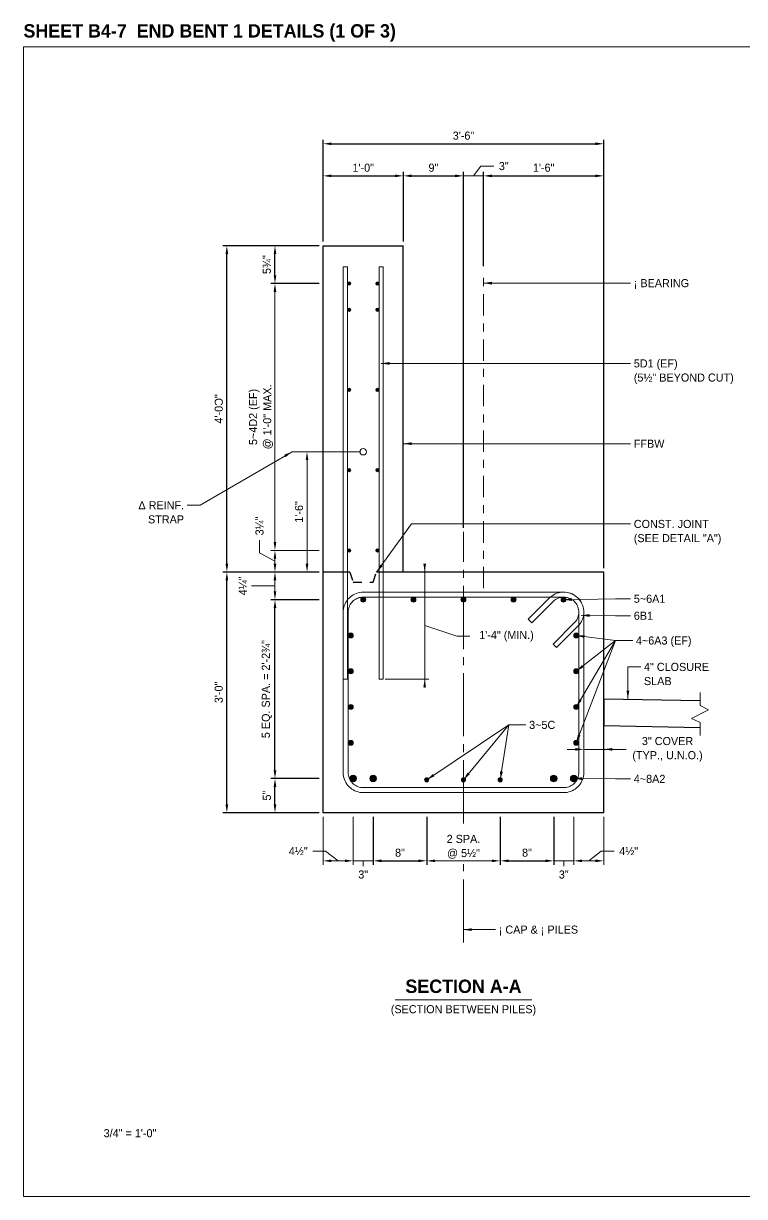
# Model space of a CAD drawing. Extents: x -1 to 861, y -26 to 2.
# Drawn here: x 59 to 67.99, y -13.33 to 1.29 of the extents above; entities that cross this region are included whole.
import ezdxf
from ezdxf.enums import TextEntityAlignment as Align

# ---------------------------------------------------------------- set-up
doc = ezdxf.new("R2010")
doc.units = 21
doc.header["$MEASUREMENT"] = 0
for name, pattern in [('DGN2', [0.12, 0.08, -0.04]), ('DGN4', [0.336, 0.2, -0.053, 0.03, -0.053]), ('DGN7', [0.726, 0.59, -0.053, 0.03, -0.053])]:
    doc.linetypes.add(name, pattern=pattern)
for name, color, linetype, lineweight in [('Border', 7, 'Continuous', 15), ('CL_Major', 1, 'DGN7', 9), ('CL_Minor', 7, 'DGN4', 9), ('Dimension', 7, 'Continuous', 9), ('Leader', 7, 'Continuous', 9), ('Rebar', 2, 'Continuous', 15), ('Rebar2', 2, 'Continuous', 15), ('SubStrConc', 3, 'Continuous', 30), ('SubStrConc2', 3, 'Continuous', 30), ('SubStrConc_h', 3, 'DGN2', 30), ('Symbols', 7, 'Continuous', 15), ('TextStructures', 7, 'Continuous', 9)]:
    doc.layers.add(name, color=color, linetype=linetype, lineweight=lineweight)
doc.styles.add('FDOT Bold (Large)', font='FDOTBold.ttf')
doc.styles.add('FDOT Structures', font='FDOT.ttf')
doc.styles.add('FDOT Structures Annotation', font='FDOT.ttf')
doc.dimstyles.new('FDOT Structures Note-Arrow 3-4', dxfattribs={"dimtxt": 0.1008, "dimasz": 0.104133, "dimexe": 0.0504, "dimexo": 0.0504, "dimgap": 0.0504, "dimtad": 1, "dimdec": 3, "dimlfac": 12, "dimzin": 15, "dimlunit": 4, "dimtxsty": 'FDOT Structures Annotation', "dimcen": 2.5, "dimclrd": 256, "dimclre": 256, "dimclrt": 256, "dimazin": 3, "dimtfac": 0.7, "dimtmove": 0, "dimatfit": 1, "dimtfill": 1, "dimfrac": 1, "dimlwd": -1, "dimlwe": -1})

# ---------------------------------------------------------------- blocks, each defined once
blk = doc.blocks.new('_CLOSEDFILLED')
at = {"layer": 'Dimension'}
blk.add_solid([(-1, 0.16), (0, 0), (-1, -0.16)], dxfattribs=at)
blk = doc.blocks.new('*D46')
at = {"layer": 'Dimension'}
for p, q in [((64.003, -5.444), (64.003, -6.985)), ((63.511, -6.881), (64.054, -6.881))]:
    blk.add_line(p, q, dxfattribs=at)
at = {"layer": 'Dimension', "xscale": 0.10413333333333333, "yscale": 0.10413333333333333}
for p, rotation in [((64.003, -5.548), -90.00000000000001), ((64.003, -6.881), 90)]:
    blk.add_blockref('_CLOSEDFILLED', p, dxfattribs=dict(at, rotation=rotation))
blk = doc.blocks.new('*D47')
at = {"layer": 'Dimension'}
for p, q in [((62.536, -5.444), (62.536, -4.152)), ((62.686, -5.548), (62.486, -5.548))]:
    blk.add_line(p, q, dxfattribs=at)
at = {"layer": 'Dimension', "xscale": 0.10413333333333333, "yscale": 0.10413333333333333}
for p, rotation in [((62.536, -4.048), 90), ((62.536, -5.548), -90.00000000000001)]:
    blk.add_blockref('_CLOSEDFILLED', p, dxfattribs=dict(at, rotation=rotation))
at = {"layer": 'Dimension', "insert": (62.436, -4.798), "char_height": 0.1008, "attachment_point": 5, "rotation": 90, "style": 'FDOT Structures Annotation', "bg_fill": 3, "box_fill_scale": 1.1, "bg_fill_color": 1}
blk.add_mtext('1\'-6"', dxfattribs=at)
blk = doc.blocks.new('*D48')
at = {"layer": 'Dimension'}
for p, q in [((62.736, -8.598), (62.736, -9.198)), ((63.112, -8.598), (63.112, -9.198)), ((62.841, -9.148), (63.007, -9.148))]:
    blk.add_line(p, q, dxfattribs=at)
at = {"layer": 'Dimension', "xscale": 0.10413333333333333, "yscale": 0.10413333333333333, "rotation": 180}
blk.add_blockref('_CLOSEDFILLED', (62.736, -9.148), dxfattribs=at)
at = {"layer": 'Dimension', "xscale": 0.10413333333333333, "yscale": 0.10413333333333333}
blk.add_blockref('_CLOSEDFILLED', (63.112, -9.148), dxfattribs=at)
blk = doc.blocks.new('*D49')
at = {"layer": 'Dimension'}
for p, q in [((63.112, -8.598), (63.112, -9.198)), ((63.362, -8.598), (63.362, -9.198)), ((63.007, -9.148), (62.903, -9.148)), ((63.112, -9.148), (63.362, -9.148)), ((63.466, -9.148), (63.57, -9.148))]:
    blk.add_line(p, q, dxfattribs=at)
at = {"layer": 'Dimension', "xscale": 0.10413333333333333, "yscale": 0.10413333333333333}
blk.add_blockref('_CLOSEDFILLED', (63.112, -9.148), dxfattribs=at)
at = {"layer": 'Dimension', "xscale": 0.10413333333333333, "yscale": 0.10413333333333333, "rotation": 180}
blk.add_blockref('_CLOSEDFILLED', (63.362, -9.148), dxfattribs=at)
blk = doc.blocks.new('*D51')
at = {"layer": 'Dimension'}
for p, q in [((64.028, -8.598), (64.028, -9.198)), ((64.945, -8.598), (64.945, -9.198)), ((64.132, -9.148), (64.841, -9.148))]:
    blk.add_line(p, q, dxfattribs=at)
at = {"layer": 'Dimension', "xscale": 0.10413333333333333, "yscale": 0.10413333333333333, "rotation": 180}
blk.add_blockref('_CLOSEDFILLED', (64.028, -9.148), dxfattribs=at)
at = {"layer": 'Dimension', "xscale": 0.10413333333333333, "yscale": 0.10413333333333333}
blk.add_blockref('_CLOSEDFILLED', (64.945, -9.148), dxfattribs=at)
blk = doc.blocks.new('*D53')
at = {"layer": 'Dimension'}
for p, q in [((65.612, -8.598), (65.612, -9.198)), ((65.862, -8.598), (65.862, -9.198)), ((65.507, -9.148), (65.403, -9.148)), ((65.612, -9.148), (65.862, -9.148)), ((65.966, -9.148), (66.07, -9.148))]:
    blk.add_line(p, q, dxfattribs=at)
at = {"layer": 'Dimension', "xscale": 0.10413333333333333, "yscale": 0.10413333333333333}
blk.add_blockref('_CLOSEDFILLED', (65.612, -9.148), dxfattribs=at)
at = {"layer": 'Dimension', "xscale": 0.10413333333333333, "yscale": 0.10413333333333333, "rotation": 180}
blk.add_blockref('_CLOSEDFILLED', (65.862, -9.148), dxfattribs=at)
blk = doc.blocks.new('*D54')
at = {"layer": 'Dimension'}
for p, q in [((65.862, -8.598), (65.862, -9.198)), ((66.237, -8.598), (66.237, -9.198)), ((65.966, -9.148), (66.133, -9.148))]:
    blk.add_line(p, q, dxfattribs=at)
at = {"layer": 'Dimension', "xscale": 0.10413333333333333, "yscale": 0.10413333333333333, "rotation": 180}
blk.add_blockref('_CLOSEDFILLED', (65.862, -9.148), dxfattribs=at)
at = {"layer": 'Dimension', "xscale": 0.10413333333333333, "yscale": 0.10413333333333333}
blk.add_blockref('_CLOSEDFILLED', (66.237, -9.148), dxfattribs=at)
blk = doc.blocks.new('*D57')
at = {"layer": 'Dimension'}
for p, q in [((64.487, -4.997), (64.487, -0.557)), ((64.736, -1.735), (64.736, -0.557)), ((64.382, -0.608), (64.278, -0.608)), ((64.487, -0.608), (64.736, -0.608)), ((64.84, -0.608), (64.945, -0.608))]:
    blk.add_line(p, q, dxfattribs=at)
at = {"layer": 'Dimension', "xscale": 0.10413333333333333, "yscale": 0.10413333333333333}
blk.add_blockref('_CLOSEDFILLED', (64.487, -0.608), dxfattribs=at)
at = {"layer": 'Dimension', "xscale": 0.10413333333333333, "yscale": 0.10413333333333333, "rotation": 180}
blk.add_blockref('_CLOSEDFILLED', (64.736, -0.608), dxfattribs=at)
blk = doc.blocks.new('*D62')
at = {"layer": 'Dimension'}
for p, q in [((62.686, -5.548), (62.086, -5.548)), ((62.136, -5.788), (62.136, -5.652)), ((62.686, -5.892), (62.086, -5.892))]:
    blk.add_line(p, q, dxfattribs=at)
at = {"layer": 'Dimension', "xscale": 0.10413333333333333, "yscale": 0.10413333333333333}
for p, rotation in [((62.136, -5.548), 90), ((62.136, -5.892), -90.00000000000001)]:
    blk.add_blockref('_CLOSEDFILLED', p, dxfattribs=dict(at, rotation=rotation))
blk = doc.blocks.new('*D63')
at = {"layer": 'Dimension'}
for p, q in [((62.686, -5.277), (62.086, -5.277)), ((62.136, -5.444), (62.136, -5.381)), ((62.686, -5.548), (62.086, -5.548))]:
    blk.add_line(p, q, dxfattribs=at)
at = {"layer": 'Dimension', "xscale": 0.10413333333333333, "yscale": 0.10413333333333333}
for p, rotation in [((62.136, -5.277), 90), ((62.136, -5.548), -90.00000000000001)]:
    blk.add_blockref('_CLOSEDFILLED', p, dxfattribs=dict(at, rotation=rotation))
blk = doc.blocks.new('*D64')
at = {"layer": 'Dimension'}
for p, q in [((62.686, -1.95), (62.086, -1.95)), ((62.136, -5.173), (62.136, -2.054)), ((62.686, -5.277), (62.086, -5.277))]:
    blk.add_line(p, q, dxfattribs=at)
at = {"layer": 'Dimension', "xscale": 0.10413333333333333, "yscale": 0.10413333333333333}
for p, rotation in [((62.136, -1.95), 90), ((62.136, -5.277), -90.00000000000001)]:
    blk.add_blockref('_CLOSEDFILLED', p, dxfattribs=dict(at, rotation=rotation))
blk = doc.blocks.new('*D68')
at = {"layer": 'Dimension'}
for p, q in [((65.883, -7.758), (65.779, -7.758)), ((65.987, -7.758), (66.237, -7.758)), ((66.341, -7.758), (66.445, -7.758))]:
    blk.add_line(p, q, dxfattribs=at)
at = {"layer": 'Dimension', "xscale": 0.10413333333333333, "yscale": 0.10413333333333333}
blk.add_blockref('_CLOSEDFILLED', (65.987, -7.758), dxfattribs=at)
at = {"layer": 'Dimension', "xscale": 0.10413333333333333, "yscale": 0.10413333333333333, "rotation": 180}
blk.add_blockref('_CLOSEDFILLED', (66.237, -7.758), dxfattribs=at)

msp = doc.modelspace()

# ---------------------------------------------------------------- hatches: boundary and pattern name
at = {"layer": 'Rebar'}
h = msp.add_hatch(color=256, dxfattribs=at)
h.dxf.hatch_style = 1
edge = h.paths.add_edge_path()
edge.add_arc((63.059523, -1.950286), 0.020833, 0, 360)
h = msp.add_hatch(color=256, dxfattribs=at)
h.dxf.hatch_style = 1
edge = h.paths.add_edge_path()
edge.add_arc((63.41369, -1.950286), 0.020833, 0, 360)
h = msp.add_hatch(color=256, dxfattribs=at)
h.dxf.hatch_style = 1
edge = h.paths.add_edge_path()
edge.add_arc((63.059523, -2.276927), 0.020833, 0, 360)
h = msp.add_hatch(color=256, dxfattribs=at)
h.dxf.hatch_style = 1
edge = h.paths.add_edge_path()
edge.add_arc((63.41369, -2.276927), 0.020833, 0, 360)
h = msp.add_hatch(color=256, dxfattribs=at)
h.dxf.hatch_style = 1
edge = h.paths.add_edge_path()
edge.add_arc((63.059523, -3.276927), 0.020833, 0, 360)
h = msp.add_hatch(color=256, dxfattribs=at)
h.dxf.hatch_style = 1
edge = h.paths.add_edge_path()
edge.add_arc((63.41369, -3.276927), 0.020833, 0, 360)
h = msp.add_hatch(color=256, dxfattribs=at)
h.dxf.hatch_style = 1
edge = h.paths.add_edge_path()
edge.add_arc((63.059523, -4.276927), 0.020833, 0, 360)
h = msp.add_hatch(color=256, dxfattribs=at)
h.dxf.hatch_style = 1
edge = h.paths.add_edge_path()
edge.add_arc((63.41369, -4.276927), 0.020833, 0, 360)
h = msp.add_hatch(color=256, dxfattribs=at)
h.dxf.hatch_style = 1
edge = h.paths.add_edge_path()
edge.add_arc((63.059523, -5.276927), 0.020833, 0, 360)
h = msp.add_hatch(color=256, dxfattribs=at)
h.dxf.hatch_style = 1
edge = h.paths.add_edge_path()
edge.add_arc((63.41369, -5.276927), 0.020833, 0, 360)
h = msp.add_hatch(color=256, dxfattribs=at)
h.dxf.hatch_style = 1
edge = h.paths.add_edge_path()
edge.add_arc((63.237633, -5.891979), 0.03125, 0, 360)
h = msp.add_hatch(color=256, dxfattribs=at)
h.dxf.hatch_style = 1
edge = h.paths.add_edge_path()
edge.add_arc((63.86212, -5.891979), 0.03125, 0, 360)
h = msp.add_hatch(color=256, dxfattribs=at)
h.dxf.hatch_style = 1
edge = h.paths.add_edge_path()
edge.add_arc((64.486606, -5.891979), 0.03125, 0, 360)
h = msp.add_hatch(color=256, dxfattribs=at)
h.dxf.hatch_style = 1
edge = h.paths.add_edge_path()
edge.add_arc((65.111093, -5.891979), 0.03125, 0, 360)
h = msp.add_hatch(color=256, dxfattribs=at)
h.dxf.hatch_style = 1
edge = h.paths.add_edge_path()
edge.add_arc((65.73558, -5.891979), 0.03125, 0, 360)
h = msp.add_hatch(color=256, dxfattribs=at)
h.dxf.hatch_style = 1
edge = h.paths.add_edge_path()
edge.add_arc((63.080825, -6.337976), 0.03125, 0, 360)
h = msp.add_hatch(color=256, dxfattribs=at)
h.dxf.hatch_style = 1
edge = h.paths.add_edge_path()
edge.add_arc((65.892388, -6.337976), 0.03125, 0, 360)
h = msp.add_hatch(color=256, dxfattribs=at)
h.dxf.hatch_style = 1
edge = h.paths.add_edge_path()
edge.add_arc((63.080825, -6.783973), 0.03125, 0, 360)
h = msp.add_hatch(color=256, dxfattribs=at)
h.dxf.hatch_style = 1
edge = h.paths.add_edge_path()
edge.add_arc((65.892388, -6.783973), 0.03125, 0, 360)
h = msp.add_hatch(color=256, dxfattribs=at)
h.dxf.hatch_style = 1
edge = h.paths.add_edge_path()
edge.add_arc((63.080825, -7.229969), 0.03125, 0, 360)
h = msp.add_hatch(color=256, dxfattribs=at)
h.dxf.hatch_style = 1
edge = h.paths.add_edge_path()
edge.add_arc((65.892388, -7.229969), 0.03125, 0, 360)
h = msp.add_hatch(color=256, dxfattribs=at)
h.dxf.hatch_style = 1
edge = h.paths.add_edge_path()
edge.add_arc((63.080825, -7.675966), 0.03125, 0, 360)
h = msp.add_hatch(color=256, dxfattribs=at)
h.dxf.hatch_style = 1
edge = h.paths.add_edge_path()
edge.add_arc((65.892388, -7.675966), 0.03125, 0, 360)
h = msp.add_hatch(color=256, dxfattribs=at)
h.dxf.hatch_style = 1
edge = h.paths.add_edge_path()
edge.add_arc((63.111606, -8.121963), 0.041667, 0, 360)
h = msp.add_hatch(color=256, dxfattribs=at)
h.dxf.hatch_style = 1
edge = h.paths.add_edge_path()
edge.add_arc((63.361606, -8.121963), 0.041667, 0, 360)
h = msp.add_hatch(color=256, dxfattribs=at)
h.dxf.hatch_style = 1
edge = h.paths.add_edge_path()
edge.add_arc((64.028273, -8.137588), 0.026042, 0, 360)
h = msp.add_hatch(color=256, dxfattribs=at)
h.dxf.hatch_style = 1
edge = h.paths.add_edge_path()
edge.add_arc((64.486606, -8.137588), 0.026042, 0, 360)
h = msp.add_hatch(color=256, dxfattribs=at)
h.dxf.hatch_style = 1
edge = h.paths.add_edge_path()
edge.add_arc((64.94494, -8.137588), 0.026042, 0, 360)
h = msp.add_hatch(color=256, dxfattribs=at)
h.dxf.hatch_style = 1
edge = h.paths.add_edge_path()
edge.add_arc((65.611607, -8.121963), 0.041667, 0, 360)
h = msp.add_hatch(color=256, dxfattribs=at)
h.dxf.hatch_style = 1
edge = h.paths.add_edge_path()
edge.add_arc((65.861607, -8.121963), 0.041667, 0, 360)

# ---------------------------------------------------------------- linework, layer by layer
at = {"layer": 'CL_Major', "ltscale": 1.333333}
for p, q in [((64.486606, -8.681095), (64.486606, -5.047761)), ((64.486606, -10.165441), (64.486606, -9.187761))]:
    msp.add_line(p, q, dxfattribs=at)
at = {"layer": 'CL_Minor', "ltscale": 1.333333}
msp.add_line((64.736326, -5.747761), (64.736326, -1.785287), dxfattribs=at)
at = {"layer": 'Dimension'}
msp.add_lwpolyline([(64.5645, -6.347761), (64.4045, -6.347761), (64.003475, -6.214428)], dxfattribs=at)
at = {"layer": 'Leader'}
for p, q in [((65.892388, -6.337976), (66.383475, -6.400846)), ((65.892388, -7.675966), (66.383475, -6.400846)), ((65.892388, -7.229969), (66.383475, -6.400846)), ((65.892388, -6.783973), (66.383475, -6.400846)), ((66.383475, -6.400846), (66.596808, -6.400846)), ((64.028273, -8.137588), (65.051606, -7.452968)), ((64.486606, -8.137588), (65.051606, -7.452968)), ((64.94494, -8.137588), (65.051606, -7.452968)), ((65.051606, -7.452968), (65.26494, -7.452968))]:
    msp.add_line(p, q, dxfattribs=at)
for points in [[(64.736326, -1.945287), (66.383475, -1.945287), (66.570142, -1.945287)], [(63.460555, -2.946112), (66.383475, -2.946112), (66.570142, -2.946112)], [(63.736808, -3.946937), (66.383475, -3.946937), (66.570142, -3.946937)], [(63.403071, -5.547761), (63.836808, -4.947761), (66.570142, -4.947761)], [(65.73558, -5.891979), (66.383475, -5.880217), (66.570142, -5.880217)], [(65.95557, -6.087976), (66.383475, -6.091897), (66.570142, -6.091897)], [(66.536808, -7.130258), (66.536808, -6.730258), (66.696808, -6.730258)], [(65.861607, -8.121963), (66.383475, -8.125884), (66.570142, -8.125884)], [(64.486606, -10.005441), (64.886606, -10.005441)]]:
    msp.add_lwpolyline(points, dxfattribs=at)
for points in [[(64.736326, -1.945287), (64.84046, -1.927931), (64.84046, -1.962643)], [(63.460555, -2.946112), (63.564689, -2.928756), (63.564689, -2.963467)], [(63.736808, -3.946937), (63.840942, -3.929581), (63.840942, -3.964292)], [(63.403071, -5.547761), (63.450012, -5.453202), (63.478143, -5.473537)], [(65.73558, -5.891979), (65.839381, -5.872736), (65.840011, -5.907442)], [(65.95557, -6.087976), (66.059858, -6.071576), (66.05954, -6.106285)], [(65.892388, -6.337976), (65.997882, -6.333985), (65.993474, -6.368415)], [(65.892388, -6.783973), (65.963815, -6.706236), (65.985166, -6.733604)], [(65.892388, -7.229969), (65.930523, -7.131528), (65.960388, -7.149217)], [(66.536808, -7.130258), (66.519453, -7.026125), (66.554164, -7.026125)], [(65.892388, -7.675966), (65.913617, -7.572553), (65.946009, -7.585028)], [(64.94494, -8.137588), (64.943822, -8.032025), (64.978119, -8.037368)], [(64.028273, -8.137588), (64.105173, -8.06526), (64.124474, -8.09411)], [(64.486606, -8.137588), (64.539502, -8.046227), (64.566274, -8.06832)], [(65.861607, -8.121963), (65.965868, -8.105391), (65.965607, -8.140101)], [(64.486606, -10.005441), (64.59074, -9.988086), (64.59074, -10.022797)]]:
    msp.add_solid(points, dxfattribs=at)
at = {"layer": 'Rebar'}
for p, q in [((62.986597, -1.743571), (63.03868, -1.743571)), ((63.434514, -1.743571), (63.486597, -1.743571)), ((65.294655, -6.136149), (65.338849, -6.180343)), ((65.64821, -6.489702), (65.604016, -6.445508)), ((62.986597, -6.881094), (63.03868, -6.881094)), ((63.434514, -6.881094), (63.486597, -6.881094))]:
    msp.add_line(p, q, dxfattribs=at)
for points in [[(62.986597, -6.881094), (62.986597, -1.743571)], [(63.03868, -6.881094), (63.03868, -1.743571)], [(63.434514, -6.881094), (63.434514, -1.743571)], [(63.486597, -6.881094), (63.486597, -1.743571)], [(65.294655, -6.136149), (65.560567, -5.870237), (65.57614, -5.855967), (65.593438, -5.842693), (65.611825, -5.830977), (65.631164, -5.820909), (65.651306, -5.812565), (65.672097, -5.806008), (65.693381, -5.801289), (65.714995, -5.798443), (65.736774, -5.797493), (65.758553, -5.798445), (65.780165, -5.801292), (65.801448, -5.806013), (65.822237, -5.812572), (65.842376, -5.820918), (65.86171, -5.830989), (65.880094, -5.842707), (65.897386, -5.855983), (65.913456, -5.870717), (65.928181, -5.886795), (65.941448, -5.904096), (65.953158, -5.922489), (65.963222, -5.941832), (65.971562, -5.961979), (65.978115, -5.982776), (65.982832, -6.004066), (65.985676, -6.025686), (65.986597, -6.046791), (65.986597, -8.048455), (65.985676, -8.069564), (65.982829, -8.091189), (65.978108, -8.112483), (65.971549, -8.133285), (65.963203, -8.153436), (65.953132, -8.172783), (65.941412, -8.191178), (65.928135, -8.208482), (65.913399, -8.224563), (65.897318, -8.239298), (65.880014, -8.252576), (65.861619, -8.264295), (65.842272, -8.274366), (65.822121, -8.282713), (65.801319, -8.289272), (65.780025, -8.293993), (65.7584, -8.296839), (65.737291, -8.297761), (63.235903, -8.297761), (63.214794, -8.296839), (63.19317, -8.293992), (63.171876, -8.289272), (63.151074, -8.282713), (63.130923, -8.274366), (63.111576, -8.264295), (63.093181, -8.252576), (63.075877, -8.239299), (63.059796, -8.224564), (63.045061, -8.208483), (63.031783, -8.191179), (63.020064, -8.172784), (63.009993, -8.153437), (63.001646, -8.133286), (62.995087, -8.112485), (62.990367, -8.09119), (62.98752, -8.069566), (62.986598, -8.048457), (62.986598, -6.047065), (62.98752, -6.025957), (62.990367, -6.004332), (62.995088, -5.983038), (63.001646, -5.962236), (63.009993, -5.942085), (63.020064, -5.922738), (63.031784, -5.904343), (63.045061, -5.887039), (63.059797, -5.870958), (63.075878, -5.856223), (63.093182, -5.842945), (63.111577, -5.831226), (63.130924, -5.821155), (63.151075, -5.812809), (63.171877, -5.80625), (63.193172, -5.801529), (63.214797, -5.798682), (63.235905, -5.797761), (65.737541, -5.797761), (65.758646, -5.798682), (65.780268, -5.801526), (65.801558, -5.806243), (65.822356, -5.812797), (65.842504, -5.821137), (65.861848, -5.831201), (65.88024, -5.842912), (65.897542, -5.85618), (65.913621, -5.870906), (65.928356, -5.886976), (65.941632, -5.904269), (65.953351, -5.922653), (65.963422, -5.941989), (65.971769, -5.962128), (65.978328, -5.982919), (65.98305, -6.004202), (65.985898, -6.025815), (65.98685, -6.047595), (65.9859, -6.069375), (65.983055, -6.09099), (65.978336, -6.112274), (65.971779, -6.133067), (65.963435, -6.153209), (65.953366, -6.172548), (65.94165, -6.190937), (65.928376, -6.208235), (65.914106, -6.223808), (65.64821, -6.489702)], [(65.338849, -6.180343), (65.603797, -5.915395), (65.616354, -5.903889), (65.629322, -5.893937), (65.643108, -5.885154), (65.657606, -5.877606), (65.672705, -5.87135), (65.688291, -5.866435), (65.704246, -5.862898), (65.720447, -5.860765), (65.736771, -5.860052), (65.753096, -5.860766), (65.769295, -5.8629), (65.785247, -5.866439), (65.80083, -5.871355), (65.815925, -5.877611), (65.830418, -5.88516), (65.844198, -5.893943), (65.85716, -5.903896), (65.869207, -5.91494), (65.880246, -5.926994), (65.890193, -5.939965), (65.898972, -5.953754), (65.906517, -5.968257), (65.912771, -5.983364), (65.917685, -5.998958), (65.921221, -6.014922), (65.923354, -6.031135), (65.924097, -6.048154), (65.924097, -8.047092), (65.923354, -8.064112), (65.92122, -8.080326), (65.91768, -8.096292), (65.912763, -8.111888), (65.906504, -8.126997), (65.898953, -8.141503), (65.890167, -8.155295), (65.880211, -8.16827), (65.869163, -8.180327), (65.857106, -8.191375), (65.844132, -8.20133), (65.830339, -8.210117), (65.815833, -8.217668), (65.800725, -8.223926), (65.785128, -8.228844), (65.769162, -8.232383), (65.752948, -8.234518), (65.735927, -8.235261), (63.237268, -8.235261), (63.220247, -8.234518), (63.204033, -8.232383), (63.188067, -8.228844), (63.17247, -8.223926), (63.157361, -8.217668), (63.142856, -8.210117), (63.129063, -8.20133), (63.116089, -8.191375), (63.104032, -8.180327), (63.092984, -8.16827), (63.083029, -8.155296), (63.074242, -8.141504), (63.066691, -8.126998), (63.060433, -8.11189), (63.055515, -8.096293), (63.051976, -8.080327), (63.049841, -8.064113), (63.049098, -8.047093), (63.049098, -6.048429), (63.049841, -6.031409), (63.051976, -6.015195), (63.055516, -5.999229), (63.060433, -5.983633), (63.066691, -5.968524), (63.074243, -5.954018), (63.083029, -5.940226), (63.092985, -5.927252), (63.104033, -5.915195), (63.11609, -5.904147), (63.129064, -5.894191), (63.142857, -5.885405), (63.157363, -5.877854), (63.172472, -5.871596), (63.188069, -5.866678), (63.204035, -5.863138), (63.220249, -5.861004), (63.237269, -5.860261), (65.736179, -5.860261), (65.753198, -5.861003), (65.769411, -5.863136), (65.785376, -5.866674), (65.800971, -5.871588), (65.816078, -5.877841), (65.830582, -5.885387), (65.844372, -5.894167), (65.857343, -5.904115), (65.869398, -5.915154), (65.880443, -5.927202), (65.890396, -5.940165), (65.899181, -5.953946), (65.90673, -5.96844), (65.912986, -5.983536), (65.917903, -5.99912), (65.921442, -6.015073), (65.923576, -6.031273), (65.92429, -6.047599), (65.923578, -6.063924), (65.921445, -6.080126), (65.917908, -6.096081), (65.912993, -6.111668), (65.906738, -6.126768), (65.89919, -6.141266), (65.890406, -6.155052), (65.880454, -6.168021), (65.868948, -6.180578), (65.604016, -6.445508)]]:
    msp.add_lwpolyline(points, dxfattribs=at)
for centre, radius in [((63.059523, -1.950286), 0.020833), ((63.41369, -1.950286), 0.020833), ((63.059523, -2.276927), 0.020833), ((63.41369, -2.276927), 0.020833), ((63.059523, -3.276927), 0.020833), ((63.41369, -3.276927), 0.020833), ((63.059523, -4.276927), 0.020833), ((63.41369, -4.276927), 0.020833), ((63.059523, -5.276927), 0.020833), ((63.41369, -5.276927), 0.020833), ((63.237633, -5.891979), 0.03125), ((63.86212, -5.891979), 0.03125), ((64.486606, -5.891979), 0.03125), ((65.111093, -5.891979), 0.03125), ((65.73558, -5.891979), 0.03125), ((63.080825, -6.337976), 0.03125), ((65.892388, -6.337976), 0.03125), ((63.080825, -6.783973), 0.03125), ((65.892388, -6.783973), 0.03125), ((63.080825, -7.229969), 0.03125), ((65.892388, -7.229969), 0.03125), ((63.080825, -7.675966), 0.03125), ((65.892388, -7.675966), 0.03125), ((63.111606, -8.121963), 0.041667), ((63.361606, -8.121963), 0.041667), ((64.028273, -8.137588), 0.026042), ((64.486606, -8.137588), 0.026042), ((64.94494, -8.137588), 0.026042), ((65.611607, -8.121963), 0.041667), ((65.861607, -8.121963), 0.041667)]:
    msp.add_circle(centre, radius, dxfattribs=at)
at = {"layer": 'Rebar2'}
msp.add_line((62.349942, -4.047761), (63.196608, -4.047761), dxfattribs=at)
msp.add_circle((63.236608, -4.047761), 0.04, dxfattribs=at)
at = {"layer": 'SubStrConc'}
for points in [[(62.736404, -1.478621), (63.736808, -1.478621)], [(62.73658, -5.547761), (62.73658, -1.50362)], [(62.736606, -5.547761), (62.736606, -1.47862)], [(63.736606, -5.547761), (63.736606, -1.47862)], [(62.736606, -5.547761), (62.73658, -5.547761)], [(62.73658, -8.547761), (62.73658, -5.547761)], [(62.736606, -5.547761), (62.73658, -5.547761)], [(62.736606, -5.547761), (62.73658, -5.547761)], [(62.736606, -5.547761), (62.73658, -5.547761)], [(62.736606, -8.547761), (62.736606, -5.547761)], [(63.069738, -5.547761), (62.736606, -5.547761)], [(63.069738, -5.547761), (62.736606, -5.547761)], [(66.236606, -5.547761), (63.403071, -5.547761)], [(63.736606, -5.547761), (63.403071, -5.547761)], [(66.236606, -8.547761), (66.236606, -5.547761)], [(62.736606, -8.547761), (62.73658, -8.547761)], [(62.736606, -8.547761), (62.73658, -8.547761)], [(66.236606, -8.547761), (62.736606, -8.547761)]]:
    msp.add_lwpolyline(points, dxfattribs=at)
at = {"layer": 'SubStrConc2'}
for points in [[(67.436808, -7.154262), (66.236606, -7.130258)], [(66.236606, -7.130258), (66.236606, -7.463591)], [(67.436808, -7.487595), (66.236606, -7.463591)]]:
    msp.add_lwpolyline(points, dxfattribs=at)
at = {"layer": 'SubStrConc_h', "ltscale": 1.333333}
msp.add_lwpolyline([(63.069738, -5.547761), (63.111404, -5.672761), (63.361404, -5.672761), (63.403071, -5.547761)], dxfattribs=at)
at = {"layer": 'Symbols'}
msp.add_lwpolyline([(67.436808, -7.586094), (67.436808, -7.424843), (67.330142, -7.37151), (67.543475, -7.264843), (67.436808, -7.21151), (67.436808, -7.050258)], dxfattribs=at)
at = {"layer": 'TextStructures'}
msp.add_line((63.633343, -10.882109), (65.339869, -10.882109), dxfattribs=at)

# ---------------------------------------------------------------- texts
at = {"layer": 'Border', "style": 'FDOT Bold (Large)'}
msp.add_text('SHEET B4-7  END BENT 1 DETAILS (1 OF 3)', height=0.166672, dxfattribs=at).set_placement((59, 1.066669), align=Align.BOTTOM_LEFT)
at = {"layer": 'Border', "style": 'FDOT Structures'}
msp.add_text('3/4" = 1\'-0"', height=0.1008, dxfattribs=at).set_placement((60, -12.493333), align=Align.TOP_LEFT)
at = {"layer": 'Dimension', "insert": (61.944884, -4.972162), "char_height": 0.1008, "attachment_point": 5, "rotation": 90, "line_spacing_factor": 1.05, "style": 'FDOT Structures Annotation', "bg_fill": 3, "box_fill_scale": 1.1, "bg_fill_color": 0}
msp.add_mtext('3¼"', dxfattribs=at)
at = {"layer": 'Dimension', "char_height": 0.1008, "attachment_point": 5, "line_spacing_factor": 1.05, "style": 'FDOT Structures Annotation', "bg_fill": 3, "box_fill_scale": 1.1, "bg_fill_color": 0}
for insert in [(62.426624, -9.026801), (66.546589, -9.026801)]:
    msp.add_mtext('4½"', dxfattribs=dict(at, insert=insert))
at = {"layer": 'TextStructures', "style": 'FDOT Structures'}
for s, p in [('¡ BEARING', (66.610462, -1.945287)), ('FFBW', (66.610462, -3.946937)), ('5~6A1', (66.610462, -5.880217)), ('6B1', (66.610462, -6.091897)), ('4~6A3 (EF)', (66.637128, -6.400846)), ('3~5C', (65.30526, -7.452968)), ('4~8A2', (66.610462, -8.125884)), ('¡ CAP & ¡ PILES', (64.926926, -10.005441))]:
    msp.add_text(s, height=0.1008, dxfattribs=at).set_placement(p, align=Align.MIDDLE_LEFT)
at = {"layer": 'TextStructures'}
for s, height, style, p in [('SECTION A-A', 0.166672, 'FDOT Bold (Large)', (64.486606, -10.845441)), ('(SECTION BETWEEN PILES)', 0.1008, 'FDOT Structures', (64.486606, -11.078669))]:
    msp.add_text(s, height=height, dxfattribs=dict(at, style=style)).set_placement(p, align=Align.BOTTOM_CENTER)
at = {"layer": 'TextStructures', "char_height": 0.1008, "line_spacing_factor": 1.05, "style": 'FDOT Structures'}
for s, insert, attachment_point in [('5D1 (EF)\\P(5½" BEYOND CUT)', (66.610462, -2.895712), 1), ('Δ REINF.\\PSTRAP', (61.002751, -4.664028), 3), ('CONST. JOINT\\P(SEE DETAIL "A")', (66.610462, -4.897361), 1), ('4" CLOSURE\\PSLAB', (66.737128, -6.679858), 1)]:
    msp.add_mtext(s, dxfattribs=dict(at, insert=insert, attachment_point=attachment_point))

# ---------------------------------------------------------------- dimensions: what is measured, and where the dimension line sits
at = {"layer": 'Dimension'}
dim = msp.add_linear_dim(base=(64.003475, -5.547761), p1=(64.003475, -5.547761), p2=(63.460555, -6.881094), angle=90, text=' ', dimstyle='FDOT Structures Note-Arrow 3-4', override={"dimtih": 1, "dimtoh": 1}, dxfattribs=at)
dim.commit()
dim.dimension.update_dxf_attribs({"geometry": '*D46', "text_midpoint": (64.003475, -6.214428)})
for base, p1, p2, picture, middle in [((65.98682, -7.757761), (65.98682, -7.757761), (66.236808, -7.757761), '*D68', (66.111814, -7.757761)), ((62.736404, -9.147761), (62.736404, -8.547761), (63.111626, -8.547761), '*D48', (62.924015, -9.147761)), ((63.111626, -9.147761), (63.111626, -8.547761), (63.361626, -8.547761), '*D49', (63.236626, -9.147761))]:
    dim = msp.add_linear_dim(base=base, p1=p1, p2=p2, text=' ', dimstyle='FDOT Structures Note-Arrow 3-4', dxfattribs=at)
    dim.commit()
    dim.dimension.update_dxf_attribs({"geometry": picture, "text_midpoint": middle})

# ---------------------------------------------------------------- next in the draw order: linework, layer by layer
for points in [[(61.944884, -5.14826), (61.944884, -5.30826), (62.136404, -5.412357)], [(62.607711, -9.026801), (62.767711, -9.026801), (62.924015, -9.147761)], [(66.365502, -9.026801), (66.205502, -9.026801), (66.049217, -9.147761)]]:
    msp.add_lwpolyline(points, dxfattribs=at)

# ---------------------------------------------------------------- next in the draw order: texts
at = {"layer": 'Dimension', "char_height": 0.1008, "attachment_point": 5, "line_spacing_factor": 1.05, "style": 'FDOT Structures Annotation', "bg_fill": 3, "box_fill_scale": 1.1, "bg_fill_color": 0}
for s, insert in [('1\'-4" (MIN.)', (65.023089, -6.347761)), ('3" COVER\\P(TYP., U.N.O.)', (67.030999, -7.757761)), ('3"', (63.236626, -9.319121))]:
    msp.add_mtext(s, dxfattribs=dict(at, insert=insert))

# ---------------------------------------------------------------- next in the draw order: dimensions: what is measured, and where the dimension line sits
at = {"layer": 'Dimension'}
msp.add_linear_dim(base=(62.736404, -0.607787), p1=(62.736404, -1.47862), p2=(63.736808, -1.47862), text='1\'-0"', dimstyle='FDOT Structures Note-Arrow 3-4', dxfattribs=at).render()
dim = msp.add_linear_dim(base=(62.536404, -5.547761), p1=(62.736404, -5.547761), p2=(62.536404, -4.047761), angle=90, text='1\'-6"', dimstyle='FDOT Structures Note-Arrow 3-4', dxfattribs=at)
dim.commit()
dim.dimension.update_dxf_attribs({"geometry": '*D47', "text_midpoint": (62.435604, -4.797761)})
msp.add_linear_dim(base=(62.136404, -8.547761), p1=(62.736404, -8.547761), p2=(62.736404, -8.121953), angle=90, text='5"', dimstyle='FDOT Structures Note-Arrow 3-4', dxfattribs=at).render()

# ---------------------------------------------------------------- next in the draw order: linework, layer by layer
for points in [[(66.514702, -7.757761), (66.111814, -7.757761)], [(63.236626, -9.213281), (63.236626, -9.147761)]]:
    msp.add_lwpolyline(points, dxfattribs=at)
at = {"layer": 'Leader'}
msp.add_lwpolyline([(62.349942, -4.047761), (61.203071, -4.714428), (61.043071, -4.714428)], dxfattribs=at)
msp.add_solid([(62.349942, -4.047761), (62.268636, -4.115099), (62.251191, -4.085089)], dxfattribs=at)

# ---------------------------------------------------------------- next in the draw order: dimensions: what is measured, and where the dimension line sits
at = {"layer": 'Dimension'}
for base, p1, p2, text in [((63.736808, -0.607787), (63.736808, -1.47862), (64.486606, -5.047761), '9"'), ((63.361626, -9.147761), (63.361626, -8.547761), (64.028226, -8.547761), '8"')]:
    msp.add_linear_dim(base=base, p1=p1, p2=p2, text=text, dimstyle='FDOT Structures Note-Arrow 3-4', dxfattribs=at).render()
msp.add_linear_dim(base=(62.136404, -8.121953), p1=(62.736404, -8.121953), p2=(62.736404, -5.891953), angle=90, text='5 EQ. SPA. = 2\'-2¾"', dimstyle='FDOT Structures Note-Arrow 3-4', dxfattribs=at).render()

# ---------------------------------------------------------------- next in the draw order: texts
at = {"layer": 'Dimension', "insert": (61.736228, -5.719857), "char_height": 0.1008, "attachment_point": 5, "rotation": 90, "line_spacing_factor": 1.05, "style": 'FDOT Structures Annotation', "bg_fill": 3, "box_fill_scale": 1.1, "bg_fill_color": 0}
msp.add_mtext('4¼"', dxfattribs=at)

# ---------------------------------------------------------------- next in the draw order: dimensions: what is measured, and where the dimension line sits
at = {"layer": 'Dimension'}
for base, p1, p2, picture, middle in [((64.486606, -0.607787), (64.486606, -5.047761), (64.736326, -1.785287), '*D57', (64.611466, -0.607787)), ((64.028226, -9.147761), (64.028226, -8.547761), (64.944926, -8.547761), '*D51', (64.486576, -9.147761))]:
    dim = msp.add_linear_dim(base=base, p1=p1, p2=p2, text=' ', dimstyle='FDOT Structures Note-Arrow 3-4', dxfattribs=at)
    dim.commit()
    dim.dimension.update_dxf_attribs({"geometry": picture, "text_midpoint": middle})

# ---------------------------------------------------------------- next in the draw order: linework, layer by layer
msp.add_lwpolyline([(61.842068, -5.719857), (62.136404, -5.719857)], dxfattribs=at)

# ---------------------------------------------------------------- next in the draw order: texts
at = {"layer": 'Dimension', "char_height": 0.1008, "attachment_point": 5, "line_spacing_factor": 1.05, "style": 'FDOT Structures Annotation', "bg_fill": 3, "box_fill_scale": 1.1, "bg_fill_color": 0}
for s, insert in [('3"', (64.988802, -0.486827)), ('2 SPA.\\P@ 5½"', (64.486576, -8.972873))]:
    msp.add_mtext(s, dxfattribs=dict(at, insert=insert))

# ---------------------------------------------------------------- next in the draw order: dimensions: what is measured, and where the dimension line sits
at = {"layer": 'Dimension'}
msp.add_linear_dim(base=(64.944926, -9.147761), p1=(64.944926, -8.547761), p2=(65.611626, -8.547761), text='8"', dimstyle='FDOT Structures Note-Arrow 3-4', dxfattribs=at).render()

# ---------------------------------------------------------------- next in the draw order: linework, layer by layer
msp.add_lwpolyline([(64.86502, -0.486827), (64.70502, -0.486827), (64.611466, -0.607787)], dxfattribs=at)

# ---------------------------------------------------------------- next in the draw order: dimensions: what is measured, and where the dimension line sits
dim = msp.add_linear_dim(base=(65.611626, -9.147761), p1=(65.611626, -8.547761), p2=(65.861626, -8.547761), text=' ', dimstyle='FDOT Structures Note-Arrow 3-4', dxfattribs=at)
dim.commit()
dim.dimension.update_dxf_attribs({"geometry": '*D53', "text_midpoint": (65.736626, -9.147761)})

# ---------------------------------------------------------------- next in the draw order: texts
at = {"layer": 'Dimension', "insert": (65.736626, -9.319121), "char_height": 0.1008, "attachment_point": 5, "line_spacing_factor": 1.05, "style": 'FDOT Structures Annotation', "bg_fill": 3, "box_fill_scale": 1.1, "bg_fill_color": 0}
msp.add_mtext('3"', dxfattribs=at)

# ---------------------------------------------------------------- next in the draw order: dimensions: what is measured, and where the dimension line sits
at = {"layer": 'Dimension'}
msp.add_linear_dim(base=(64.736326, -0.607787), p1=(64.736326, -1.785287), p2=(66.236808, -5.547761), text='1\'-6"', dimstyle='FDOT Structures Note-Arrow 3-4', dxfattribs=at).render()

# ---------------------------------------------------------------- next in the draw order: linework, layer by layer
msp.add_lwpolyline([(65.736626, -9.213281), (65.736626, -9.147761)], dxfattribs=at)

# ---------------------------------------------------------------- next in the draw order: dimensions: what is measured, and where the dimension line sits
msp.add_linear_dim(base=(62.736404, -0.207787), p1=(62.736404, -1.47862), p2=(66.236808, -5.547761), text='3\'-6"', dimstyle='FDOT Structures Note-Arrow 3-4', dxfattribs=at).render()
dim = msp.add_linear_dim(base=(65.861626, -9.147761), p1=(65.861626, -8.547761), p2=(66.236808, -8.547761), text=' ', dimstyle='FDOT Structures Note-Arrow 3-4', dxfattribs=at)
dim.commit()
dim.dimension.update_dxf_attribs({"geometry": '*D54', "text_midpoint": (66.049217, -9.147761)})

# ---------------------------------------------------------------- next in the draw order: dimensions: what is measured, and where the dimension line sits
for base, p1, p2, picture, middle in [((62.136404, -5.276953), (62.736404, -5.276953), (62.736404, -1.950253), '*D64', (62.136404, -3.613603)), ((62.136404, -5.547761), (62.736404, -5.547761), (62.736404, -5.276953), '*D63', (62.136404, -5.412357)), ((62.136404, -5.891953), (62.736404, -5.891953), (62.736404, -5.547761), '*D62', (62.136404, -5.719857))]:
    dim = msp.add_linear_dim(base=base, p1=p1, p2=p2, angle=90, text=' ', dimstyle='FDOT Structures Note-Arrow 3-4', dxfattribs=at)
    dim.commit()
    dim.dimension.update_dxf_attribs({"geometry": picture, "text_midpoint": middle})

# ---------------------------------------------------------------- next in the draw order: texts
at = {"layer": 'Dimension', "insert": (61.961516, -3.613603), "char_height": 0.1008, "attachment_point": 5, "rotation": 90, "line_spacing_factor": 1.05, "style": 'FDOT Structures Annotation', "bg_fill": 3, "box_fill_scale": 1.1, "bg_fill_color": 0}
msp.add_mtext('5~4D2 (EF)\\P@ 1\'-0" MAX.', dxfattribs=at)

# ---------------------------------------------------------------- next in the draw order: dimensions: what is measured, and where the dimension line sits
at = {"layer": 'Dimension'}
for base, p1, p2, text in [((62.136404, -1.950253), (62.736404, -1.950253), (62.736404, -1.47862), '5¾"'), ((61.536404, -8.547761), (62.736404, -8.547761), (62.736404, -5.547761), '3\'-0"')]:
    msp.add_linear_dim(base=base, p1=p1, p2=p2, angle=90, text=text, dimstyle='FDOT Structures Note-Arrow 3-4', dxfattribs=at).render()

# ---------------------------------------------------------------- next in the draw order: dimensions: what is measured, and where the dimension line sits
msp.add_linear_dim(base=(61.536404, -5.547761), p1=(62.736404, -5.547761), p2=(62.736404, -1.47862), angle=90, text='4\'-0Ɔ"', dimstyle='FDOT Structures Note-Arrow 3-4', dxfattribs=at).render()

# ---------------------------------------------------------------- next in the draw order: linework, layer by layer
at = {"layer": 'Border'}
msp.add_lwpolyline([(59, -13.333333), (86.385401, -13.333333), (86.385401, 1), (59, 1)], close=True, dxfattribs=at)

doc.saveas('drawing.dxf')
